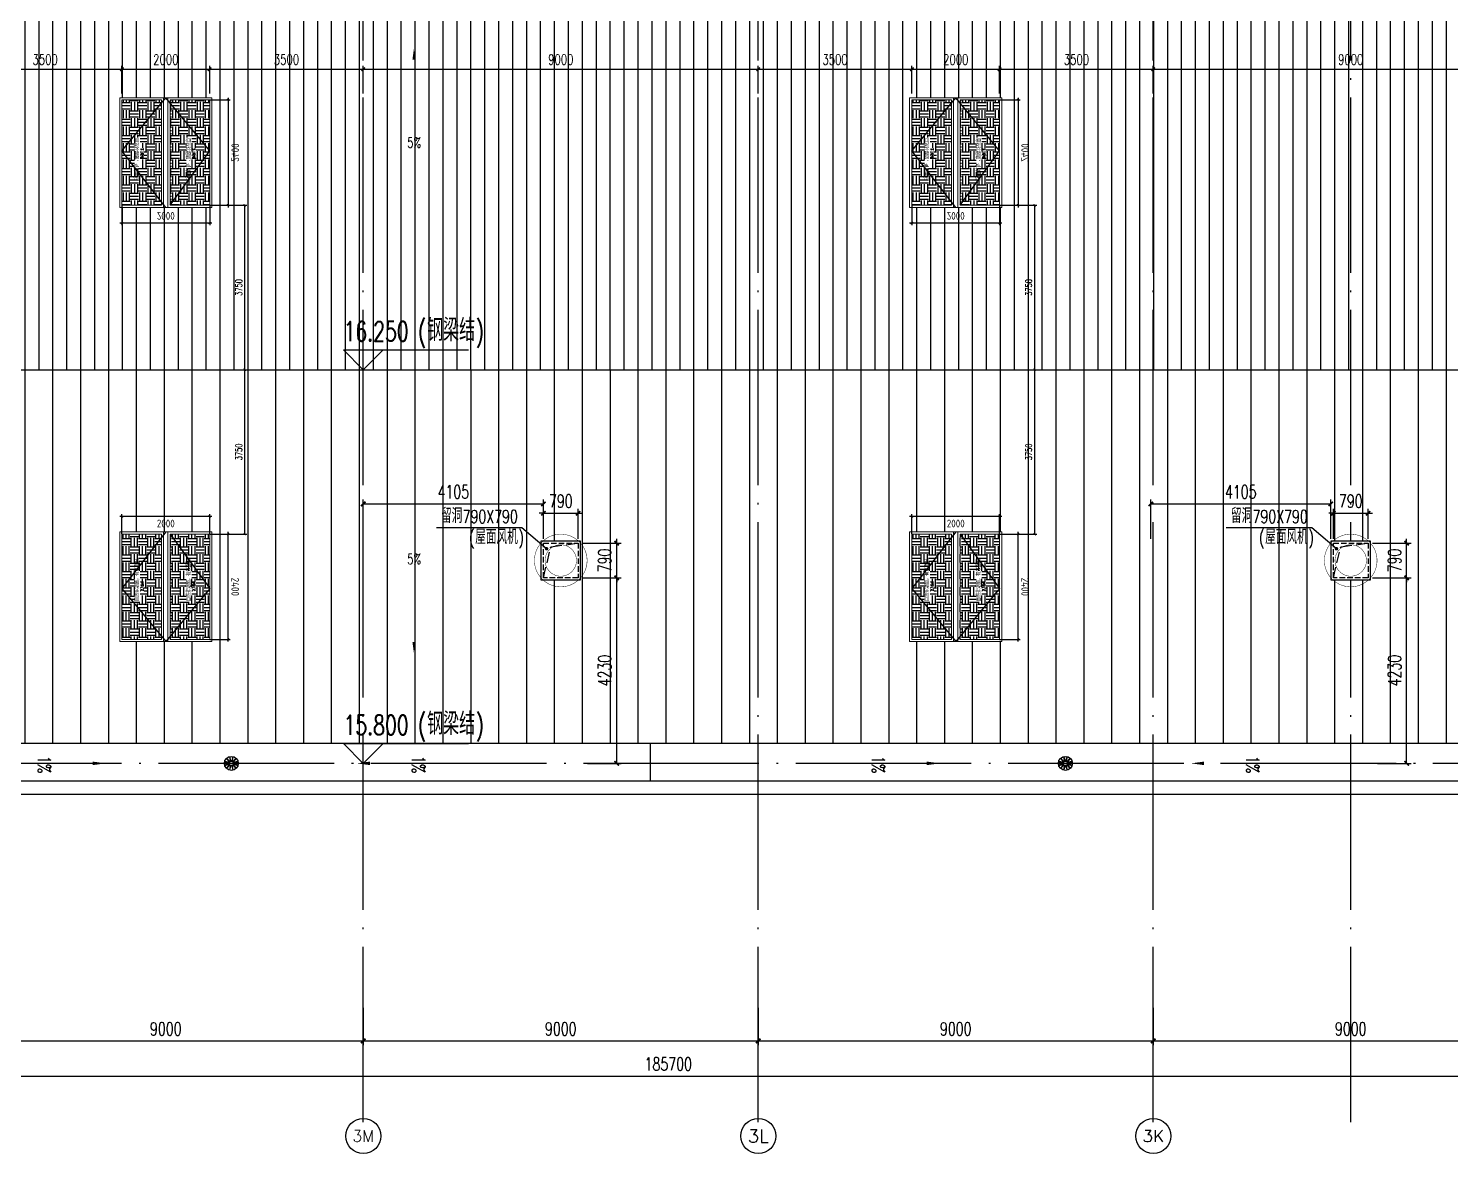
# Model space of a CAD drawing. Extents: x -1313754 to 847533, y 489853 to 941203.
# Drawn here: x 264516 to 296921, y 540024 to 565675 of the extents above; entities that cross this region are included whole.
import ezdxf
from ezdxf.enums import TextEntityAlignment as Align

# ---------------------------------------------------------------- set-up
doc = ezdxf.new("R2010")
doc.units = 0
doc.header["$LTSCALE"] = 1000
doc.header["$MEASUREMENT"] = 0
for name, pattern in [('DASH', [0.35, 0.25, -0.1]), ('DOTE', [2.42, 2, -0.2, 0.02, -0.2]), ('HIDDEN', [9.525, 6.35, -3.175])]:
    doc.linetypes.add(name, pattern=pattern)
doc.layers.get('Defpoints').update_dxf_attribs({"color": 210})
for name, color, linetype in [('A-AXIS-D', 1, 'Continuous'), ('A-AXIS-DOTE', 14, 'DOTE'), ('A-AXIS-DP', 126, 'Continuous'), ('A-AXIS-SYMB', 3, 'Continuous'), ('A-DRAIN', 142, 'Continuous'), ('A-HATCH-2', 251, 'Continuous'), ('A-LIN-V', 9, 'Continuous'), ('A-SFCE', 30, 'Continuous'), ('A-WINDOW', 140, 'Continuous'), ('AS-COLN', 6, 'Continuous'), ('AS-WALL', 40, 'Continuous'), ('AS-结构边线层', 200, 'Continuous'), ('DIM_SYMB', 3, 'Continuous'), ('PUB_TEXT', 7, 'Continuous'), ('SPACE', 7, 'Continuous'), ('SPACE_HATCH', 8, 'Continuous'), ('参考线', 8, 'Continuous'), ('外框', 1, 'HIDDEN'), ('文本', 4, 'Continuous'), ('暖通', 7, 'Continuous'), ('虹吸雨水斗', 6, 'Continuous')]:
    doc.layers.add(name, color=color, linetype=linetype)
doc.layers.add('A-加建区域', color=47, linetype='Continuous', plot=False)
doc.layers.add('成型线', color=3, linetype='Continuous', lineweight=18)
doc.styles.add('_TCH_AXIS', font='COMPLEX', dxfattribs={"bigfont": 'GBCBIG'})
doc.styles.add('_TCH_DIM', font='SIMPLEX', dxfattribs={"bigfont": 'GBCBIG'})
doc.styles.add('_TCH_DIM_T3', font='SIMPLEX', dxfattribs={"width": 0.705882, "bigfont": 'GBCBIG'})
doc.styles.add('_TCH_SPACE', font='SIMPLEX', dxfattribs={"height": 5, "bigfont": 'GBCBIG'})
doc.styles.get("Standard").update_dxf_attribs({"font": 'gbenor.shx', "bigfont": 'gbcbig.shx'})
doc.dimstyles.new('_TCH_ARCH&&100', dxfattribs={"dimtxt": 297.5, "dimasz": 100, "dimexe": 100, "dimexo": 100, "dimgap": 126.25, "dimtad": 1, "dimdec": 0, "dimzin": 0, "dimdsep": 46, "dimtxsty": '_TCH_DIM_T3', "dimblk": 'ARCHTICK', "dimcen": 0.09, "dimclrt": 7, "dimazin": 2, "dimtfac": 1, "dimtdec": 0, "dimtix": 1, "dimtmove": 2, "dimatfit": 3, "dimfxl": 0, "dimtolj": 1, "dimtzin": 0, "dimarcsym": 0})
doc.dimstyles.new('_TCH_ARCH&&50', dxfattribs={"dimtxt": 148.75, "dimasz": 50, "dimexe": 50, "dimexo": 50, "dimgap": 63.125, "dimtad": 1, "dimdec": 0, "dimzin": 0, "dimdsep": 46, "dimtxsty": '_TCH_DIM_T3', "dimblk": 'ARCHTICK', "dimcen": 0.09, "dimclrt": 7, "dimazin": 2, "dimtfac": 1, "dimtdec": 0, "dimtix": 1, "dimtmove": 2, "dimatfit": 3, "dimfxl": 0, "dimtolj": 1, "dimtzin": 0, "dimarcsym": 0})
doc.dimstyles.new('_TCH_ARCH&&80', dxfattribs={"dimtxt": 238, "dimasz": 80, "dimexe": 80, "dimexo": 80, "dimgap": 101, "dimtad": 1, "dimdec": 0, "dimzin": 0, "dimdsep": 46, "dimtxsty": '_TCH_DIM_T3', "dimblk": 'ARCHTICK', "dimcen": 0.09, "dimclrt": 7, "dimazin": 2, "dimtfac": 1, "dimtdec": 0, "dimtix": 1, "dimtmove": 2, "dimatfit": 3, "dimfxl": 0, "dimtolj": 1, "dimtzin": 0, "dimarcsym": 0})
pattern_1 = [(0, (0, 0), (187.5, 187.5), [187.5, -187.5]), (0, (0, 70.31), (187.5, 187.5), [187.5, -187.5]), (0, (0, 140.62), (187.5, 187.5), [187.5, -187.5]), (90, (23.44, 164.06), (-187.5, 187.5), [187.5, -187.5]), (90, (93.75, 164.06), (-187.5, 187.5), [187.5, -187.5]), (90, (164.06, 164.06), (-187.5, 187.5), [187.5, -187.5])]

# ---------------------------------------------------------------- blocks, each defined once
blk = doc.blocks.new('423432')
at = {"layer": 'A-AXIS-SYMB'}
for p, q in [((274177, 584820), (273727, 585270)), ((273727, 585270), (276577, 585270)), ((274177, 584820), (274627, 585270))]:
    blk.add_line(p, q, dxfattribs=at)
at = {"layer": 'PUB_TEXT', "style": '_TCH_DIM', "width": 0.705882}
for s, height, p in [('15.800', 446.2, (273727, 585470)), ('(', 446, (275422, 585470)), (')', 446, (276737, 585470))]:
    blk.add_text(s, height=height, dxfattribs=at).set_placement(p)
at = {"layer": 'PUB_TEXT', "style": '_TCH_DIM'}
blk.add_text('钢梁结', height=506.4, dxfattribs=at).set_placement((275632, 585470))
blk = doc.blocks.new('r43243')
at = {"layer": 'A-AXIS-SYMB'}
for p, q in [((274177, 557970), (273727, 558420)), ((273727, 558420), (276577, 558420)), ((274177, 557970), (274627, 558420))]:
    blk.add_line(p, q, dxfattribs=at)
at = {"layer": 'PUB_TEXT', "style": '_TCH_DIM', "width": 0.705882}
for s, height, p in [('16.250', 446.2, (273727, 558620)), ('(', 446, (275422, 558620)), (')', 446, (276737, 558620))]:
    blk.add_text(s, height=height, dxfattribs=at).set_placement(p)
at = {"layer": 'PUB_TEXT', "style": '_TCH_DIM'}
blk.add_text('钢梁结', height=506.4, dxfattribs=at).set_placement((275632, 558620))
blk = doc.blocks.new('rrrrrrrrrrrrrrrrrrrrr')
at = {"layer": 'A-HATCH-2'}
h = blk.add_hatch(dxfattribs=at)
h.set_pattern_fill('ANSI31', color=256, scale=200, angle=45)
h.set_pattern_definition([(90, (-500100, 0), (-317.5, 0), [])])
h.paths.add_polyline_path([(-313254.2, 565520), (-313554.2, 565520), (-313554.2, 557895), (-299145.1, 557895), (-266220, 557895), (-133684.3, 557895), (-128454.2, 557895), (-128454.2, 566420), (-313254.2, 566420)])
h = blk.add_hatch(dxfattribs=at)
h.set_pattern_fill('ANSI31', color=256, scale=400, angle=45)
h.set_pattern_definition([(90, (-500100, 0), (-635, 0), [])])
h.paths.add_polyline_path([(-266220, 557895), (-133684.3, 557895), (-128454.2, 557895), (-128454.2, 549370), (-313554.2, 549370), (-313554.2, 557895), (-278850, 557895)])
at = {"layer": 'A-AXIS-SYMB'}
for points in [[(-226801.6, 563275, 0, 0, 0), (-226801.6, 565205, 0, 64, 0), (-226801.6, 564965, 0, 0, 0)], [(-226801.6, 553375, 0, 0, 0), (-226801.6, 551445, 0, 64, 0), (-226801.6, 551685, 0, 0, 0)]]:
    blk.add_lwpolyline(points, format="xyseb", dxfattribs=at)
at = {"layer": 'A-LIN-V'}
blk.add_lwpolyline([(-128454.2, 549370), (-313554.2, 549370)], dxfattribs=at)
at = {"layer": 'A-SFCE'}
for points in [[(-313554.2, 564570), (-313554.2, 548519.9), (-128454.2, 548519.9), (-128454.2, 621119.9), (-296103.2, 621120), (-313554.2, 567335.8), (-313554.2, 566670), (-313254.2, 566670)], [(-313254.2, 564870), (-313854.2, 564870), (-313854.2, 548219.9), (-128154.2, 548219.9)], [(-313554.2, 557895), (-128454.2, 557895)]]:
    blk.add_lwpolyline(points, dxfattribs=at)
at = {"layer": 'A-WINDOW'}
for name, p in [('r43243', (-502131.6, -75)), ('423432', (-502131.6, -35900))]:
    blk.add_blockref(name, p, dxfattribs=at)
at = {"layer": 'PUB_TEXT', "style": '_TCH_DIM', "width": 0.705882}
for p in [(-226953.6, 562953), (-226953.6, 553459)]:
    blk.add_text('5%', height=238, dxfattribs=at).set_placement(p)
blk = doc.blocks.new('_ArchTick')
at = {"color": 0, "linetype": 'ByBlock', "const_width": 0.4}
blk.add_lwpolyline([(-0.5, -0.5), (0.5, 0.5)], dxfattribs=at)
blk = doc.blocks.new('44')
at = {"layer": 'A-AXIS-DP', "color": 1}
for p, q in [((280302, 745270), (280302, 747370)), ((277446, 744900), (279946, 744900))]:
    blk.add_line(p, q, dxfattribs=at)
for p, xscale, yscale, zscale, rotation in [((280302, 747320), -50.00000000000003, 50.00000000000003, 50.00000000000001, 270), ((280302, 745320), -50.00000000000001, 50.00000000000001, 50.00000000000001, 90), ((279896, 744900), -50, 50, 50, 180)]:
    blk.add_blockref('_ArchTick', p, dxfattribs=dict(at, xscale=xscale, yscale=yscale, zscale=zscale, rotation=rotation))
at = {"layer": 'A-AXIS-DP', "color": 1, "xscale": -50, "yscale": 50, "zscale": 50}
blk.add_blockref('_ArchTick', (277496, 744900), dxfattribs=at)
at = {"layer": 'A-AXIS-DP', "color": 1, "insert": (278696, 744737), "char_height": 175, "attachment_point": 5, "rotation": 180}
blk.add_mtext('\\A1;2400', dxfattribs=at)
blk.add_wipeout([(277446, 745270), (279946, 745270), (279946, 747370), (277446, 747370)]).dxf.layer = '参考线'
at = {"layer": 'SPACE_HATCH'}
h = blk.add_hatch(dxfattribs=at)
h.set_pattern_fill('土壤', color=1, scale=50, style=0)
h.set_pattern_definition(pattern_1)
h.paths.add_polyline_path([(277496, 746420), (279896, 746420), (279896, 747320), (277496, 747320)])
h.paths.add_polyline_path([(278352, 746904), (279057, 746904), (279057, 747034), (278352, 747034)])
h.paths.add_polyline_path([(278591, 746811), (278817, 746811), (278817, 746895), (278591, 746895)])
h = blk.add_hatch(dxfattribs=at)
h.set_pattern_fill('土壤', color=1, scale=50, style=0)
h.set_pattern_definition(pattern_1)
h.paths.add_polyline_path([(277496, 746220), (279896, 746220), (279896, 745320), (277496, 745320)])
h.paths.add_polyline_path([(278352, 745724), (279057, 745724), (279057, 745854), (278352, 745854)])
h.paths.add_polyline_path([(278591, 745631), (278817, 745631), (278817, 745715), (278591, 745715)])
at = {"layer": 'A-AXIS-DP', "color": 1}
for p, q in [((279906, 747320), (280352, 747320)), ((277496, 745320), (277496, 744850)), ((279896, 745320), (279896, 744850)), ((279906, 745320), (280352, 745320))]:
    blk.add_line(p, q, dxfattribs=at)
at = {"layer": '外框'}
for points in [[(279946, 746320), (278658, 747320), (277446, 746320)], [(279896, 746220), (278658, 745320), (277446, 746320)]]:
    blk.add_lwpolyline(points, dxfattribs=at)
at = {"layer": '成型线'}
for p, q in [((279946, 745270), (279946, 747370)), ((277446, 746370), (279946, 746370)), ((277496, 746420), (279896, 746420)), ((277446, 746270), (279946, 746270)), ((277496, 746220), (279896, 746220))]:
    blk.add_line(p, q, dxfattribs=at)
for points in [[(279946, 745270), (277446, 745270), (277446, 747370), (279946, 747370)], [(277496, 746420), (277496, 747320), (279896, 747320), (279896, 746420)], [(279896, 746220), (279896, 745320), (277496, 745320), (277496, 746220)]]:
    blk.add_lwpolyline(points, dxfattribs=at)
at = {"layer": 'A-AXIS-DP', "color": 1, "insert": (280139, 746320), "char_height": 175, "attachment_point": 5, "rotation": 270}
blk.add_mtext('\\A1;2000', dxfattribs=at)
at = {"layer": 'SPACE', "color": 1, "style": '_TCH_SPACE'}
for p in [(278365, 746930), (278365, 745750)]:
    blk.add_text('自然排烟窗，有效面积', height=96.5, dxfattribs=at).set_placement(p)
at = {"layer": 'SPACE', "color": 1, "style": '_TCH_SPACE', "width": 0.705882}
for s, height, p in [('2.16m', 59.5, (278600, 746828)), ('2', 29.8, (278792, 746863)), ('2.16m', 59.5, (278600, 745648)), ('2', 29.8, (278792, 745683))]:
    blk.add_text(s, height=height, dxfattribs=at).set_placement(p)
blk = doc.blocks.new('*D2538')
at = {"layer": 'A-WINDOW', "color": 0, "lineweight": -2}
for p, q in [((367696, 714320), (368446, 714320)), ((368396, 710570), (368396, 714320)), ((367696, 710570), (368446, 710570))]:
    blk.add_line(p, q, dxfattribs=at)
at = {"layer": 'Defpoints', "color": 0}
for p in [(367646, 714320), (368396, 714320), (367646, 710570)]:
    blk.add_point(p, dxfattribs=at)
at = {"layer": 'A-WINDOW', "color": 0, "lineweight": -2, "xscale": 50, "yscale": 50, "zscale": 50}
for p, rotation in [((368396, 714320), 90), ((368396, 710570), 270)]:
    blk.add_blockref('_ArchTick', p, dxfattribs=dict(at, rotation=rotation))
at = {"layer": 'A-WINDOW', "color": 7, "insert": (368258, 712445), "char_height": 148.8, "attachment_point": 5, "rotation": 90, "style": '_TCH_DIM_T3'}
blk.add_mtext('\\A1;3750', dxfattribs=at)
blk = doc.blocks.new('*D2539')
at = {"layer": 'A-WINDOW', "color": 0, "lineweight": -2}
for p, q in [((367696, 718070), (368446, 718070)), ((368396, 714320), (368396, 718070)), ((367696, 714320), (368446, 714320))]:
    blk.add_line(p, q, dxfattribs=at)
at = {"layer": 'Defpoints', "color": 0}
for p in [(367646, 718070), (368396, 718070), (367646, 714320)]:
    blk.add_point(p, dxfattribs=at)
at = {"layer": 'A-WINDOW', "color": 0, "lineweight": -2, "xscale": 50, "yscale": 50, "zscale": 50}
for p, rotation in [((368396, 718070), 90), ((368396, 714320), 270)]:
    blk.add_blockref('_ArchTick', p, dxfattribs=dict(at, rotation=rotation))
at = {"layer": 'A-WINDOW', "color": 7, "insert": (368258, 716195), "char_height": 148.8, "attachment_point": 5, "rotation": 90, "style": '_TCH_DIM_T3'}
blk.add_mtext('\\A1;3750', dxfattribs=at)
blk = doc.blocks.new('*D1977')
at = {"layer": 'A-AXIS-DP', "color": 0, "lineweight": -2}
for p, q in [((263146, 564191), (263146, 564825)), ((266646, 564191), (266646, 564825)), ((263146, 564745), (266646, 564745))]:
    blk.add_line(p, q, dxfattribs=at)
at = {"layer": 'Defpoints', "color": 0}
for p in [(266646, 564745), (263146, 564111), (266646, 564111)]:
    blk.add_point(p, dxfattribs=at)
at = {"layer": 'A-AXIS-DP', "color": 0, "lineweight": -2, "xscale": 80, "yscale": 80, "zscale": 80, "rotation": 180}
blk.add_blockref('_ArchTick', (263146, 564745), dxfattribs=at)
at = {"layer": 'A-AXIS-DP', "color": 0, "lineweight": -2, "xscale": 80, "yscale": 80, "zscale": 80}
blk.add_blockref('_ArchTick', (266646, 564745), dxfattribs=at)
at = {"layer": 'A-AXIS-DP', "color": 7, "insert": (264896, 564965), "char_height": 238, "attachment_point": 5, "style": '_TCH_DIM_T3'}
blk.add_mtext('\\A1;3500', dxfattribs=at)
blk = doc.blocks.new('*D1978')
at = {"layer": 'A-AXIS-DP', "color": 0, "lineweight": -2}
for p, q in [((266646, 564191), (266646, 564825)), ((268646, 564191), (268646, 564825)), ((266646, 564745), (268646, 564745))]:
    blk.add_line(p, q, dxfattribs=at)
at = {"layer": 'Defpoints', "color": 0}
for p in [(268646, 564745), (266646, 564111), (268646, 564111)]:
    blk.add_point(p, dxfattribs=at)
at = {"layer": 'A-AXIS-DP', "color": 0, "lineweight": -2, "xscale": 80, "yscale": 80, "zscale": 80, "rotation": 180}
blk.add_blockref('_ArchTick', (266646, 564745), dxfattribs=at)
at = {"layer": 'A-AXIS-DP', "color": 0, "lineweight": -2, "xscale": 80, "yscale": 80, "zscale": 80}
blk.add_blockref('_ArchTick', (268646, 564745), dxfattribs=at)
at = {"layer": 'A-AXIS-DP', "color": 7, "insert": (267646, 564965), "char_height": 238, "attachment_point": 5, "style": '_TCH_DIM_T3'}
blk.add_mtext('\\A1;2000', dxfattribs=at)
blk = doc.blocks.new('*D1979')
at = {"layer": 'A-AXIS-DP', "color": 0, "lineweight": -2}
for p, q in [((268646, 564191), (268646, 564825)), ((272146, 564191), (272146, 564825)), ((268646, 564745), (272146, 564745))]:
    blk.add_line(p, q, dxfattribs=at)
at = {"layer": 'Defpoints', "color": 0}
for p in [(272146, 564745), (268646, 564111), (272146, 564111)]:
    blk.add_point(p, dxfattribs=at)
at = {"layer": 'A-AXIS-DP', "color": 0, "lineweight": -2, "xscale": 80, "yscale": 80, "zscale": 80, "rotation": 180}
blk.add_blockref('_ArchTick', (268646, 564745), dxfattribs=at)
at = {"layer": 'A-AXIS-DP', "color": 0, "lineweight": -2, "xscale": 80, "yscale": 80, "zscale": 80}
blk.add_blockref('_ArchTick', (272146, 564745), dxfattribs=at)
at = {"layer": 'A-AXIS-DP', "color": 7, "insert": (270396, 564965), "char_height": 238, "attachment_point": 5, "style": '_TCH_DIM_T3'}
blk.add_mtext('\\A1;3500', dxfattribs=at)
blk = doc.blocks.new('*D1980')
at = {"layer": 'A-AXIS-DP', "color": 0, "lineweight": -2}
for p, q in [((272146, 564191), (272146, 564825)), ((281146, 564191), (281146, 564825)), ((272146, 564745), (281146, 564745))]:
    blk.add_line(p, q, dxfattribs=at)
at = {"layer": 'Defpoints', "color": 0}
for p in [(281146, 564745), (272146, 564111), (281146, 564111)]:
    blk.add_point(p, dxfattribs=at)
at = {"layer": 'A-AXIS-DP', "color": 0, "lineweight": -2, "xscale": 80, "yscale": 80, "zscale": 80, "rotation": 180}
blk.add_blockref('_ArchTick', (272146, 564745), dxfattribs=at)
at = {"layer": 'A-AXIS-DP', "color": 0, "lineweight": -2, "xscale": 80, "yscale": 80, "zscale": 80}
blk.add_blockref('_ArchTick', (281146, 564745), dxfattribs=at)
at = {"layer": 'A-AXIS-DP', "color": 7, "insert": (276646, 564965), "char_height": 238, "attachment_point": 5, "style": '_TCH_DIM_T3'}
blk.add_mtext('\\A1;9000', dxfattribs=at)
blk = doc.blocks.new('*D1981')
at = {"layer": 'A-AXIS-DP', "color": 0, "lineweight": -2}
for p, q in [((281146, 564191), (281146, 564825)), ((284646, 564191), (284646, 564825)), ((281146, 564745), (284646, 564745))]:
    blk.add_line(p, q, dxfattribs=at)
at = {"layer": 'Defpoints', "color": 0}
for p in [(284646, 564745), (281146, 564111), (284646, 564111)]:
    blk.add_point(p, dxfattribs=at)
at = {"layer": 'A-AXIS-DP', "color": 0, "lineweight": -2, "xscale": 80, "yscale": 80, "zscale": 80, "rotation": 180}
blk.add_blockref('_ArchTick', (281146, 564745), dxfattribs=at)
at = {"layer": 'A-AXIS-DP', "color": 0, "lineweight": -2, "xscale": 80, "yscale": 80, "zscale": 80}
blk.add_blockref('_ArchTick', (284646, 564745), dxfattribs=at)
at = {"layer": 'A-AXIS-DP', "color": 7, "insert": (282896, 564965), "char_height": 238, "attachment_point": 5, "style": '_TCH_DIM_T3'}
blk.add_mtext('\\A1;3500', dxfattribs=at)
blk = doc.blocks.new('*D1982')
at = {"layer": 'A-AXIS-DP', "color": 0, "lineweight": -2}
for p, q in [((284646, 564191), (284646, 564825)), ((286646, 564191), (286646, 564825)), ((284646, 564745), (286646, 564745))]:
    blk.add_line(p, q, dxfattribs=at)
at = {"layer": 'Defpoints', "color": 0}
for p in [(286646, 564745), (284646, 564111), (286646, 564111)]:
    blk.add_point(p, dxfattribs=at)
at = {"layer": 'A-AXIS-DP', "color": 0, "lineweight": -2, "xscale": 80, "yscale": 80, "zscale": 80, "rotation": 180}
blk.add_blockref('_ArchTick', (284646, 564745), dxfattribs=at)
at = {"layer": 'A-AXIS-DP', "color": 0, "lineweight": -2, "xscale": 80, "yscale": 80, "zscale": 80}
blk.add_blockref('_ArchTick', (286646, 564745), dxfattribs=at)
at = {"layer": 'A-AXIS-DP', "color": 7, "insert": (285646, 564965), "char_height": 238, "attachment_point": 5, "style": '_TCH_DIM_T3'}
blk.add_mtext('\\A1;2000', dxfattribs=at)
blk = doc.blocks.new('*D1983')
at = {"layer": 'A-AXIS-DP', "color": 0, "lineweight": -2}
for p, q in [((286646, 564191), (286646, 564825)), ((290146, 564191), (290146, 564825)), ((286646, 564745), (290146, 564745))]:
    blk.add_line(p, q, dxfattribs=at)
at = {"layer": 'Defpoints', "color": 0}
for p in [(290146, 564745), (286646, 564111), (290146, 564111)]:
    blk.add_point(p, dxfattribs=at)
at = {"layer": 'A-AXIS-DP', "color": 0, "lineweight": -2, "xscale": 80, "yscale": 80, "zscale": 80, "rotation": 180}
blk.add_blockref('_ArchTick', (286646, 564745), dxfattribs=at)
at = {"layer": 'A-AXIS-DP', "color": 0, "lineweight": -2, "xscale": 80, "yscale": 80, "zscale": 80}
blk.add_blockref('_ArchTick', (290146, 564745), dxfattribs=at)
at = {"layer": 'A-AXIS-DP', "color": 7, "insert": (288396, 564965), "char_height": 238, "attachment_point": 5, "style": '_TCH_DIM_T3'}
blk.add_mtext('\\A1;3500', dxfattribs=at)
blk = doc.blocks.new('*D1984')
at = {"layer": 'A-AXIS-DP', "color": 0, "lineweight": -2}
for p, q in [((290146, 564191), (290146, 564825)), ((299146, 564191), (299146, 564825)), ((290146, 564745), (299146, 564745))]:
    blk.add_line(p, q, dxfattribs=at)
at = {"layer": 'Defpoints', "color": 0}
for p in [(299146, 564745), (290146, 564111), (299146, 564111)]:
    blk.add_point(p, dxfattribs=at)
at = {"layer": 'A-AXIS-DP', "color": 0, "lineweight": -2, "xscale": 80, "yscale": 80, "zscale": 80, "rotation": 180}
blk.add_blockref('_ArchTick', (290146, 564745), dxfattribs=at)
at = {"layer": 'A-AXIS-DP', "color": 0, "lineweight": -2, "xscale": 80, "yscale": 80, "zscale": 80}
blk.add_blockref('_ArchTick', (299146, 564745), dxfattribs=at)
at = {"layer": 'A-AXIS-DP', "color": 7, "insert": (294646, 564965), "char_height": 238, "attachment_point": 5, "style": '_TCH_DIM_T3'}
blk.add_mtext('\\A1;9000', dxfattribs=at)
blk = doc.blocks.new('*D1271')
at = {"layer": 'A-AXIS-D', "color": 0, "lineweight": -2}
for p, q in [((-16118, -261470), (-16118, -262328)), ((-7118, -261470), (-7118, -262328)), ((-16118, -262228), (-7118, -262228))]:
    blk.add_line(p, q, dxfattribs=at)
at = {"layer": 'Defpoints', "color": 0}
for p in [(-16118, -261370), (-7118, -261370), (-7118, -262228)]:
    blk.add_point(p, dxfattribs=at)
at = {"layer": 'A-AXIS-D', "color": 0, "lineweight": -2, "xscale": 100, "yscale": 100, "zscale": 100, "rotation": 180}
blk.add_blockref('_ArchTick', (-16118, -262228), dxfattribs=at)
at = {"layer": 'A-AXIS-D', "color": 0, "lineweight": -2, "xscale": 100, "yscale": 100, "zscale": 100}
blk.add_blockref('_ArchTick', (-7118, -262228), dxfattribs=at)
at = {"layer": 'A-AXIS-D', "color": 7, "insert": (-11618, -261953), "char_height": 297.5, "attachment_point": 5, "style": '_TCH_DIM_T3'}
blk.add_mtext('\\A1;9000', dxfattribs=at)
blk = doc.blocks.new('*D1272')
at = {"layer": 'A-AXIS-D', "color": 0, "lineweight": -2}
for p, q in [((-7118, -261470), (-7118, -262328)), ((1882, -261470), (1882, -262328)), ((-7118, -262228), (1882, -262228))]:
    blk.add_line(p, q, dxfattribs=at)
at = {"layer": 'Defpoints', "color": 0}
for p in [(-7118, -261370), (1882, -261370), (1882, -262228)]:
    blk.add_point(p, dxfattribs=at)
at = {"layer": 'A-AXIS-D', "color": 0, "lineweight": -2, "xscale": 100, "yscale": 100, "zscale": 100, "rotation": 180}
blk.add_blockref('_ArchTick', (-7118, -262228), dxfattribs=at)
at = {"layer": 'A-AXIS-D', "color": 0, "lineweight": -2, "xscale": 100, "yscale": 100, "zscale": 100}
blk.add_blockref('_ArchTick', (1882, -262228), dxfattribs=at)
at = {"layer": 'A-AXIS-D', "color": 7, "insert": (-2618, -261953), "char_height": 297.5, "attachment_point": 5, "style": '_TCH_DIM_T3'}
blk.add_mtext('\\A1;9000', dxfattribs=at)
blk = doc.blocks.new('*D1273')
at = {"layer": 'A-AXIS-D', "color": 0, "lineweight": -2}
for p, q in [((1882, -261470), (1882, -262328)), ((10882, -261470), (10882, -262328)), ((1882, -262228), (10882, -262228))]:
    blk.add_line(p, q, dxfattribs=at)
at = {"layer": 'Defpoints', "color": 0}
for p in [(1882, -261370), (10882, -261370), (10882, -262228)]:
    blk.add_point(p, dxfattribs=at)
at = {"layer": 'A-AXIS-D', "color": 0, "lineweight": -2, "xscale": 100, "yscale": 100, "zscale": 100, "rotation": 180}
blk.add_blockref('_ArchTick', (1882, -262228), dxfattribs=at)
at = {"layer": 'A-AXIS-D', "color": 0, "lineweight": -2, "xscale": 100, "yscale": 100, "zscale": 100}
blk.add_blockref('_ArchTick', (10882, -262228), dxfattribs=at)
at = {"layer": 'A-AXIS-D', "color": 7, "insert": (6382, -261953), "char_height": 297.5, "attachment_point": 5, "style": '_TCH_DIM_T3'}
blk.add_mtext('\\A1;9000', dxfattribs=at)
blk = doc.blocks.new('*D1274')
at = {"layer": 'A-AXIS-D', "color": 0, "lineweight": -2}
for p, q in [((10882, -261470), (10882, -262328)), ((19882, -261470), (19882, -262328)), ((10882, -262228), (19882, -262228))]:
    blk.add_line(p, q, dxfattribs=at)
at = {"layer": 'Defpoints', "color": 0}
for p in [(10882, -261370), (19882, -261370), (19882, -262228)]:
    blk.add_point(p, dxfattribs=at)
at = {"layer": 'A-AXIS-D', "color": 0, "lineweight": -2, "xscale": 100, "yscale": 100, "zscale": 100, "rotation": 180}
blk.add_blockref('_ArchTick', (10882, -262228), dxfattribs=at)
at = {"layer": 'A-AXIS-D', "color": 0, "lineweight": -2, "xscale": 100, "yscale": 100, "zscale": 100}
blk.add_blockref('_ArchTick', (19882, -262228), dxfattribs=at)
at = {"layer": 'A-AXIS-D', "color": 7, "insert": (15382, -261953), "char_height": 297.5, "attachment_point": 5, "style": '_TCH_DIM_T3'}
blk.add_mtext('\\A1;9000', dxfattribs=at)
blk = doc.blocks.new('*D1408')
at = {"layer": 'A-AXIS-D', "color": 0, "lineweight": -2}
for p, q in [((-93018, -261570), (-93018, -263128)), ((92682, -261570), (92682, -263128)), ((-93018, -263028), (92682, -263028))]:
    blk.add_line(p, q, dxfattribs=at)
at = {"layer": 'Defpoints', "color": 0}
for p in [(-93018, -261470), (92682, -261470), (92682, -263028)]:
    blk.add_point(p, dxfattribs=at)
at = {"layer": 'A-AXIS-D', "color": 0, "lineweight": -2, "xscale": 100, "yscale": 100, "zscale": 100, "rotation": 180}
blk.add_blockref('_ArchTick', (-93018, -263028), dxfattribs=at)
at = {"layer": 'A-AXIS-D', "color": 0, "lineweight": -2, "xscale": 100, "yscale": 100, "zscale": 100}
blk.add_blockref('_ArchTick', (92682, -263028), dxfattribs=at)
at = {"layer": 'A-AXIS-D', "color": 7, "insert": (-168, -262753), "char_height": 297.5, "attachment_point": 5, "style": '_TCH_DIM_T3'}
blk.add_mtext('\\A1;185700', dxfattribs=at)
blk = doc.blocks.new('*D138')
at = {"layer": 'A-AXIS-DP', "color": 0, "lineweight": -2}
for p, q in [((-495, 395), (-1374, 395)), ((-1274, 395), (-1274, 495)), ((-1274, 395), (-1274, -395)), ((-495, -395), (-1374, -395)), ((-1274, -395), (-1274, -495))]:
    blk.add_line(p, q, dxfattribs=at)
at = {"layer": 'Defpoints', "color": 0}
for p in [(-395, 395), (-1274, -395), (-395, -395)]:
    blk.add_point(p, dxfattribs=at)
at = {"layer": 'A-AXIS-DP', "color": 0, "lineweight": -2, "xscale": 100, "yscale": 100, "zscale": 100}
for p, rotation in [((-1274, 395), 270), ((-1274, -395), 90)]:
    blk.add_blockref('_ArchTick', p, dxfattribs=dict(at, rotation=rotation))
at = {"layer": 'A-AXIS-DP', "color": 7, "insert": (-999, 0), "char_height": 297.5, "attachment_point": 5, "rotation": 270, "style": '_TCH_DIM_T3'}
blk.add_mtext('\\A1;790', dxfattribs=at)
blk = doc.blocks.new('*D139')
at = {"layer": 'A-AXIS-DP', "color": 0, "lineweight": -2}
for p, q in [((-395, -495), (-395, -1178)), ((395, -495), (395, -1178)), ((-395, -1078), (-495, -1078)), ((395, -1078), (-395, -1078)), ((395, -1078), (495, -1078))]:
    blk.add_line(p, q, dxfattribs=at)
at = {"layer": 'Defpoints', "color": 0}
for p in [(-395, -395), (395, -395), (-395, -1078)]:
    blk.add_point(p, dxfattribs=at)
at = {"layer": 'A-AXIS-DP', "color": 0, "lineweight": -2, "xscale": 100, "yscale": 100, "zscale": 100}
blk.add_blockref('_ArchTick', (-395, -1078), dxfattribs=at)
at = {"layer": 'A-AXIS-DP', "color": 0, "lineweight": -2, "xscale": 100, "yscale": 100, "zscale": 100, "rotation": 180}
blk.add_blockref('_ArchTick', (395, -1078), dxfattribs=at)
at = {"layer": 'A-AXIS-DP', "color": 7, "insert": (0, -1353), "char_height": 297.5, "attachment_point": 5, "rotation": 180, "style": '_TCH_DIM_T3'}
blk.add_mtext('\\A1;790', dxfattribs=at)
blk = doc.blocks.new('*D2422')
at = {"layer": 'A-AXIS-DP', "color": 0, "lineweight": -2}
for p, q in [((295255, 553150), (296020, 553150)), ((295920, 548920), (295920, 553150)), ((295255, 548920), (296020, 548920))]:
    blk.add_line(p, q, dxfattribs=at)
at = {"layer": 'Defpoints', "color": 0}
for p in [(295155, 553150), (295920, 553150), (295155, 548920)]:
    blk.add_point(p, dxfattribs=at)
at = {"layer": 'A-AXIS-DP', "color": 0, "lineweight": -2, "xscale": 100, "yscale": 100, "zscale": 100}
for p, rotation in [((295920, 553150), 90), ((295920, 548920), 270)]:
    blk.add_blockref('_ArchTick', p, dxfattribs=dict(at, rotation=rotation))
at = {"layer": 'A-AXIS-DP', "color": 7, "insert": (295645, 551035), "char_height": 297.5, "attachment_point": 5, "rotation": 90, "style": '_TCH_DIM_T3'}
blk.add_mtext('\\A1;4230', dxfattribs=at)
blk = doc.blocks.new('*D2423')
at = {"layer": 'A-AXIS-DP', "color": 0, "lineweight": -2}
for p, q in [((277255, 553150), (278020, 553150)), ((277920, 548920), (277920, 553150)), ((277255, 548920), (278020, 548920))]:
    blk.add_line(p, q, dxfattribs=at)
at = {"layer": 'Defpoints', "color": 0}
for p in [(277155, 553150), (277920, 553150), (277155, 548920)]:
    blk.add_point(p, dxfattribs=at)
at = {"layer": 'A-AXIS-DP', "color": 0, "lineweight": -2, "xscale": 100, "yscale": 100, "zscale": 100}
for p, rotation in [((277920, 553150), 90), ((277920, 548920), 270)]:
    blk.add_blockref('_ArchTick', p, dxfattribs=dict(at, rotation=rotation))
at = {"layer": 'A-AXIS-DP', "color": 7, "insert": (277645, 551035), "char_height": 297.5, "attachment_point": 5, "rotation": 90, "style": '_TCH_DIM_T3'}
blk.add_mtext('\\A1;4230', dxfattribs=at)
blk = doc.blocks.new('*D2506')
at = {"layer": 'A-AXIS-DP', "color": 0, "lineweight": -2}
for p, q in [((290088, 554040), (290088, 554935)), ((290088, 554835), (294193, 554835)), ((294193, 554040), (294193, 554935))]:
    blk.add_line(p, q, dxfattribs=at)
at = {"layer": 'Defpoints', "color": 0}
for p in [(294193, 554835), (290088, 553940), (294193, 553940)]:
    blk.add_point(p, dxfattribs=at)
at = {"layer": 'A-AXIS-DP', "color": 0, "lineweight": -2, "xscale": 100, "yscale": 100, "zscale": 100, "rotation": 180}
blk.add_blockref('_ArchTick', (290088, 554835), dxfattribs=at)
at = {"layer": 'A-AXIS-DP', "color": 0, "lineweight": -2, "xscale": 100, "yscale": 100, "zscale": 100}
blk.add_blockref('_ArchTick', (294193, 554835), dxfattribs=at)
at = {"layer": 'A-AXIS-DP', "color": 7, "insert": (292140, 555110), "char_height": 297.5, "attachment_point": 5, "style": '_TCH_DIM_T3'}
blk.add_mtext('\\A1;4105', dxfattribs=at)
blk = doc.blocks.new('*D2510')
at = {"layer": 'A-AXIS-DP', "color": 0, "lineweight": -2}
for p, q in [((272146, 554040), (272146, 554935)), ((272146, 554835), (276251, 554835)), ((276251, 554040), (276251, 554935))]:
    blk.add_line(p, q, dxfattribs=at)
at = {"layer": 'Defpoints', "color": 0}
for p in [(276251, 554835), (272146, 553940), (276251, 553940)]:
    blk.add_point(p, dxfattribs=at)
at = {"layer": 'A-AXIS-DP', "color": 0, "lineweight": -2, "xscale": 100, "yscale": 100, "zscale": 100, "rotation": 180}
blk.add_blockref('_ArchTick', (272146, 554835), dxfattribs=at)
at = {"layer": 'A-AXIS-DP', "color": 0, "lineweight": -2, "xscale": 100, "yscale": 100, "zscale": 100}
blk.add_blockref('_ArchTick', (276251, 554835), dxfattribs=at)
at = {"layer": 'A-AXIS-DP', "color": 7, "insert": (274198, 555110), "char_height": 297.5, "attachment_point": 5, "style": '_TCH_DIM_T3'}
blk.add_mtext('\\A1;4105', dxfattribs=at)
blk = doc.blocks.new('w4234233')
at = {"layer": 'A-AXIS-SYMB'}
for points in [[(355546, 826830, 0, 0, 0), (355546, 825680, 0, 80, 0), (355546, 825980, 0, 0, 0)], [(355546, 818810, 0, 0, 0), (355546, 819960, 0, 80, 0), (355546, 819660, 0, 0, 0)]]:
    blk.add_lwpolyline(points, format="xyseb", dxfattribs=at)
at = {"layer": 'PUB_TEXT', "style": '_TCH_DIM', "width": 0.705882}
for p in [(355376, 826935), (355376, 818407)]:
    blk.add_text('1%%%', height=297.5, dxfattribs=at).set_placement(p)
blk = doc.blocks.new('“奔腾”虹吸雨水斗')
at = {"layer": '虹吸雨水斗', "lineweight": 25}
for p, q in [((946982, 86753), (947040, 86688)), ((947052, 86699), (946987, 86758)), ((947048, 86793), (947066, 86707)), ((947082, 86711), (947055, 86795)), ((947125, 86795), (947098, 86711)), ((947114, 86707), (947132, 86793)), ((947194, 86758), (947128, 86699)), ((947140, 86688), (947199, 86753)), ((946944, 86685), (947028, 86658)), ((947028, 86641), (946944, 86614)), ((947032, 86673), (946946, 86692)), ((946946, 86607), (947032, 86625)), ((947040, 86611), (946982, 86546)), ((946987, 86541), (947052, 86600)), ((947066, 86592), (947048, 86506)), ((947055, 86504), (947082, 86587)), ((947098, 86587), (947125, 86504)), ((947132, 86506), (947114, 86592)), ((947128, 86600), (947194, 86541)), ((947199, 86546), (947140, 86611)), ((947234, 86692), (947148, 86673)), ((947148, 86625), (947234, 86607)), ((947152, 86658), (947236, 86685)), ((947236, 86614), (947152, 86641))]:
    blk.add_line(p, q, dxfattribs=at)
for radius in [150, 47.6]:
    blk.add_circle((947090, 86649), radius, dxfattribs=at)
for centre, start, end in [((947025, 86649), 291.6382, 68.3675), ((947034, 86682), 261.6382, 38.3675), ((947034, 86617), 321.6382, 98.3675), ((947057, 86706), 231.6382, 8.3675), ((947057, 86593), 351.6382, 128.3675), ((947090, 86715), 201.6382, 338.3675), ((947090, 86584), 21.6382, 158.3675), ((947123, 86706), 171.6382, 308.3675), ((947123, 86593), 51.6382, 188.3675), ((947147, 86682), 141.6382, 278.3675), ((947147, 86617), 81.6382, 218.3675), ((947155, 86649), 111.6382, 248.3675)]:
    blk.add_arc(centre, 8.82, start, end, dxfattribs=at)
blk = doc.blocks.new('434243')
at = {"layer": '文本', "xscale": 1.061320754715, "yscale": 1.061320754715, "zscale": 1.061320754715}
for p in [(-736027, 456957), (-717021, 456957)]:
    blk.add_blockref('“奔腾”虹吸雨水斗', p, dxfattribs=at)
blk = doc.blocks.new('21321423')
at = {"layer": 'A-DRAIN'}
blk.add_line((278690, 548520), (278690, 549370), dxfattribs=at)
at = {"layer": 'A-加建区域', "rotation": 270}
for p in [(-553680, 904466), (-534674, 904466)]:
    blk.add_blockref('w4234233', p, dxfattribs=at)
at = {"layer": '虹吸雨水斗'}
blk.add_blockref('434243', (0, 0), dxfattribs=at)
blk = doc.blocks.new('frtt')
at = {"layer": 'A-LIN-V', "xscale": -1, "rotation": 90}
blk.add_blockref('44', (1112915.9, 997965.8), dxfattribs=at)
at = {"layer": 'A-LIN-V', "rotation": 90}
blk.add_blockref('44', (1112915.9, 430674.2), dxfattribs=at)
at = {"layer": 'A-WINDOW', "color": 1}
for p1, p2, picture, middle in [((367645.9, 714320), (367645.9, 718070), '*D2539', (368258.4, 716195)), ((367645.9, 710570), (367645.9, 714320), '*D2538', (368258.4, 712445))]:
    dim = blk.add_aligned_dim(p1=p1, p2=p2, distance=-750, dimstyle='_TCH_ARCH&&50', dxfattribs=at)
    dim.commit()
    dim.dimension.update_dxf_attribs({"geometry": picture, "text_midpoint": middle})
blk = doc.blocks.new('242343243')
at = {"layer": 'A-WINDOW'}
for p in [(-98950, -156425), (-80950, -156425)]:
    blk.add_blockref('frtt', p, dxfattribs=at)
at = {"layer": 'A-AXIS-DP'}
for p1, p2, picture, middle in [((272145.8, 564110.7), (281145.8, 564110.7), '*D1980', (276645.8, 564965.3)), ((290145.8, 564110.7), (299145.8, 564110.7), '*D1984', (294645.8, 564965.3))]:
    dim = blk.add_aligned_dim(p1=p1, p2=p2, distance=634.6, dimstyle='_TCH_ARCH&&80', dxfattribs=at)
    dim.commit()
    dim.dimension.update_dxf_attribs({"geometry": picture, "text_midpoint": middle})
for p1, p2, picture, middle in [((263145.8, 564110.7), (266645.9, 564110.7), '*D1977', (264895.9, 564965.3)), ((266645.9, 564110.7), (268645.9, 564110.7), '*D1978', (267645.9, 564965.3)), ((268645.9, 564110.7), (272145.8, 564110.7), '*D1979', (270395.9, 564965.3)), ((281145.8, 564110.7), (284645.9, 564110.7), '*D1981', (282895.9, 564965.3)), ((284645.9, 564110.7), (286645.9, 564110.7), '*D1982', (285645.9, 564965.3)), ((286645.9, 564110.7), (290145.8, 564110.7), '*D1983', (288395.9, 564965.3))]:
    dim = blk.add_aligned_dim(p1=p1, p2=p2, distance=634.6, dimstyle='_TCH_ARCH&&80', dxfattribs=at)
    dim.commit()
    dim.dimension.update_dxf_attribs({"geometry": picture, "text_midpoint": middle})
blk = doc.blocks.new('dote')
at = {"layer": 'A-AXIS-D'}
for centre in [(-7117.8, -264396), (1882.2, -264396), (10882.2, -264396)]:
    blk.add_circle(centre, 400, dxfattribs=at)
at = {"layer": 'A-AXIS-DOTE', "ltscale": 2}
for p, q in [((-7117.8, -264080), (-7117.8, -167560.7)), ((1882.2, -264080), (1882.2, -167560.7)), ((10882.2, -264080), (10882.2, -167560.7)), ((15382.2, -264080), (15382.2, -167560.7)), ((98696.4, -255900), (-97273.6, -255900))]:
    blk.add_line(p, q, dxfattribs=at)
at = {"layer": 'PUB_TEXT', "style": '_TCH_AXIS'}
for s, height, p, p2 in [('3M', 260.31, (-7365.7, -264526.2), (-6869.9, -264526.2)), ('3L', 294.28, (1644, -264543.2), (2120.4, -264543.2)), ('3K', 270.86, (10637.1, -264531.5), (11127.3, -264531.5))]:
    blk.add_text(s, height=height, dxfattribs=at).set_placement(p, p2, align=Align.FIT)
at = {"layer": 'A-AXIS-D'}
for base, p1, p2, picture, middle in [((92682.2, -263027.8), (-93017.8, -261469.8), (92682.2, -261469.8), '*D1408', (-167.8, -262752.8)), ((-7117.8, -262227.8), (-16117.8, -261369.8), (-7117.8, -261369.8), '*D1271', (-11617.8, -261952.8)), ((1882.2, -262227.8), (-7117.8, -261369.8), (1882.2, -261369.8), '*D1272', (-2617.8, -261952.8)), ((10882.2, -262227.8), (1882.2, -261369.8), (10882.2, -261369.8), '*D1273', (6382.2, -261952.8)), ((19882.2, -262227.8), (10882.2, -261369.8), (19882.2, -261369.8), '*D1274', (15382.2, -261952.8))]:
    dim = blk.add_linear_dim(base=base, p1=p1, p2=p2, angle=0, dimstyle='_TCH_ARCH&&100', override={"dimgap": 0}, dxfattribs=at)
    dim.commit()
    dim.dimension.update_dxf_attribs({"geometry": picture, "text_midpoint": middle, "dimtype": 161})
blk = doc.blocks.new('fengji')
at = {"layer": 'DIM_SYMB'}
blk.add_line((884.2, -747.9), (2834.2, -747.9), dxfattribs=at)
at = {"layer": 'DIM_SYMB', "color": 7, "style": '_TCH_DIM', "width": 0.705882}
for s, p in [(')', (967.7, -372.9)), ('(', (2090.7, -372.9)), ('790X790', (2237.7, -852.9))]:
    blk.add_text(s, height=297.5, rotation=180, dxfattribs=at).set_placement(p)
at = {"layer": 'DIM_SYMB', "color": 7, "style": '_TCH_DIM'}
for s, p in [('屋面风机', (1950.7, -372.9)), ('留洞', (2729.2, -852.9))]:
    blk.add_text(s, height=337.59, rotation=180, dxfattribs=at).set_placement(p)
blk.add_wipeout([(-445, 445), (445, 445), (445, -445), (-445, -445)]).dxf.layer = '参考线'
at = {"layer": 'A-HATCH-2', "const_width": 10}
for points in [[(0, -600.2, -1), (0, 600.2, -1)], [(0, -600.2, 1), (0, 600.2, 1)]]:
    blk.add_lwpolyline(points, format="xyb", dxfattribs=at)
at = {"layer": 'A-HATCH-2', "linetype": 'DASH', "const_width": 10}
for points in [[(0, -358.3, -1), (0, 358.3, -1)], [(0, -358.3, 1), (0, 358.3, 1)]]:
    blk.add_lwpolyline(points, format="xyb", dxfattribs=at)
at = {"layer": 'AS-COLN', "ltscale": 0.5}
blk.add_lwpolyline([(-445, 445), (445, 445), (445, -445), (-445, -445)], close=True, dxfattribs=at)
at = {"layer": 'AS-COLN', "linetype": 'DASH', "ltscale": 0.5}
blk.add_lwpolyline([(-395, 395), (395, 395), (395, -395), (-395, -395)], close=True, dxfattribs=at)
at = {"layer": 'AS-结构边线层', "linetype": 'DASH'}
blk.add_lwpolyline([(395, 395), (225.4, -315), (-395, -395)], dxfattribs=at)
at = {"layer": 'DIM_SYMB'}
blk.add_line((324.2, -267.9), (884.2, -747.9), dxfattribs=at)
at = {"layer": 'DIM_SYMB', "const_width": 40}
blk.add_lwpolyline([(310.3, -253.5, -1), (338.1, -282.3, -1)], format="xyb", close=True, dxfattribs=at)
at = {"layer": 'A-AXIS-DP'}
for p1, distance, picture, middle in [((-395, 395), -879.2, '*D138', (-999.2, 0)), ((395, -395), 682.9, '*D139', (0, -1352.9))]:
    dim = blk.add_aligned_dim(p1=p1, p2=(-395, -395), distance=distance, dimstyle='_TCH_ARCH&&100', dxfattribs=at)
    dim.commit()
    dim.dimension.update_dxf_attribs({"geometry": picture, "text_midpoint": middle})
blk = doc.blocks.new('2312321321')
at = {"layer": '暖通', "rotation": 180}
for p in [(276645.8, 553545), (294645.8, 553545)]:
    blk.add_blockref('fengji', p, dxfattribs=at)
at = {"layer": 'A-AXIS-DP'}
for p1, p2, distance, picture, middle in [((272145.8, 553940), (276250.8, 553940), 895, '*D2510', (274198.3, 555110)), ((290087.8, 553940), (294192.8, 553940), 895, '*D2506', (292140.3, 555110)), ((277154.7, 548920), (277154.7, 553150), -765.3, '*D2423', (277645, 551035)), ((295154.7, 548920), (295154.7, 553150), -765.3, '*D2422', (295645, 551035))]:
    dim = blk.add_aligned_dim(p1=p1, p2=p2, distance=distance, dimstyle='_TCH_ARCH&&100', dxfattribs=at)
    dim.commit()
    dim.dimension.update_dxf_attribs({"geometry": picture, "text_midpoint": middle})

msp = doc.modelspace()

# ---------------------------------------------------------------- block references
msp.add_blockref('rrrrrrrrrrrrrrrrrrrrr', (500100, 0))

# ---------------------------------------------------------------- next in the draw order: block references
at = {"layer": 'A-WINDOW'}
msp.add_blockref('242343243', (0, 0), dxfattribs=at)

# ---------------------------------------------------------------- next in the draw order: block references
at = {"layer": 'AS-WALL'}
msp.add_blockref('dote', (279263.6, 804820), dxfattribs=at)

# ---------------------------------------------------------------- next in the draw order: block references
at = {"layer": '暖通', "color": 7}
msp.add_blockref('2312321321', (0, 0), dxfattribs=at)

# ---------------------------------------------------------------- next in the draw order: block references
at = {"layer": '虹吸雨水斗', "linetype": 'Continuous'}
msp.add_blockref('21321423', (0, 0), dxfattribs=at)

doc.saveas('drawing.dxf')
